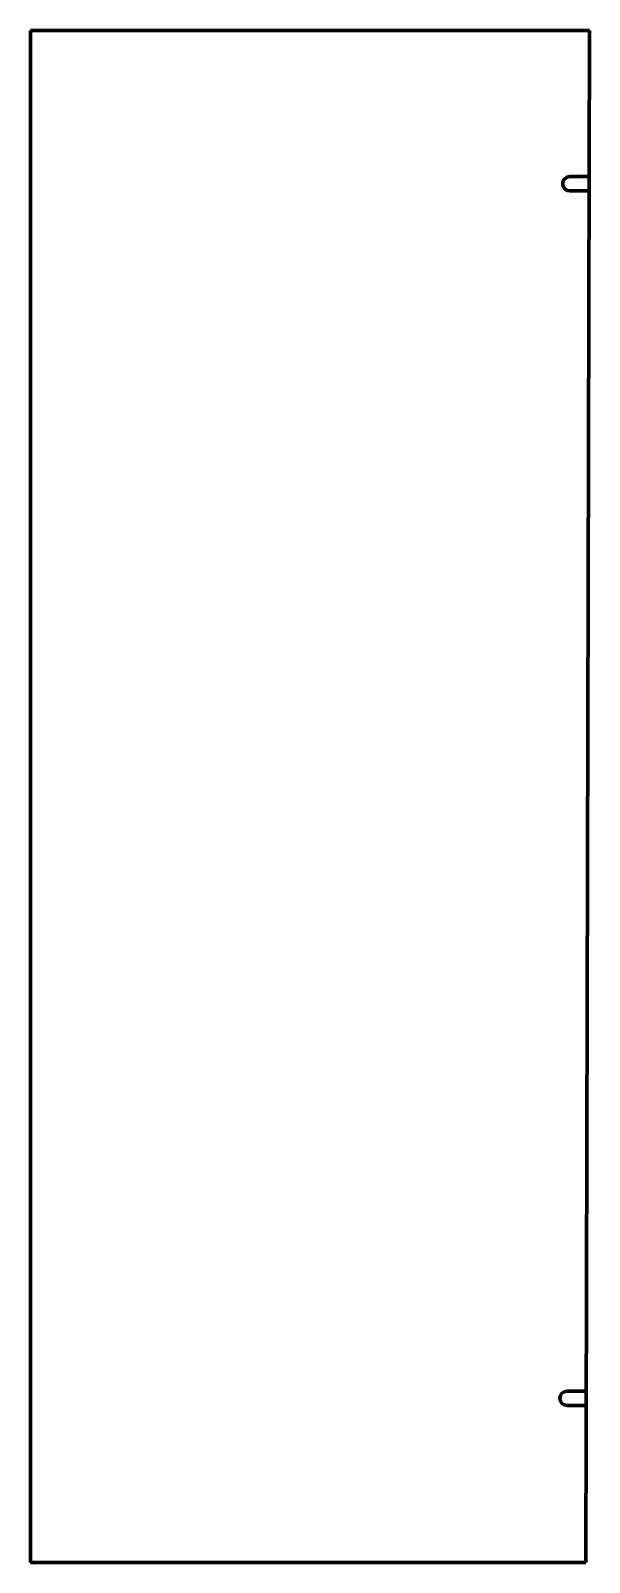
# Model space of a CAD drawing. Header units: inches. Extents: x 0 to 29.2, y 0 to 80.
import ezdxf

# ---------------------------------------------------------------- set-up
doc = ezdxf.new("R2010")
doc.units = ezdxf.units.IN
doc.header["$MEASUREMENT"] = 0
doc.layers.add('1', color=7, linetype='Continuous')

msp = doc.modelspace()

# ---------------------------------------------------------------- linework, layer by layer
at = {"color": 7, "lineweight": 90}
for p, q in [((0, 80), (0, 0)), ((29.188, 80), (0, 80)), ((29, 0), (29.188, 80)), ((0, 0), (29, 0))]:
    msp.add_line(p, q, dxfattribs=at)
at = {"layer": '1', "color": 7, "lineweight": 90}
for p, q in [((29.17, 72.375), (28.17, 72.377)), ((29.168, 71.625), (28.168, 71.627)), ((29.021, 8.937), (28.021, 8.94)), ((29.019, 8.188), (28.019, 8.19))]:
    msp.add_line(p, q, dxfattribs=at)
for centre in [(28.169, 72.002), (28.02, 8.565)]:
    msp.add_arc(centre, 0.375, 89.86571, 269.86571, dxfattribs=at)

doc.saveas('drawing.dxf')
